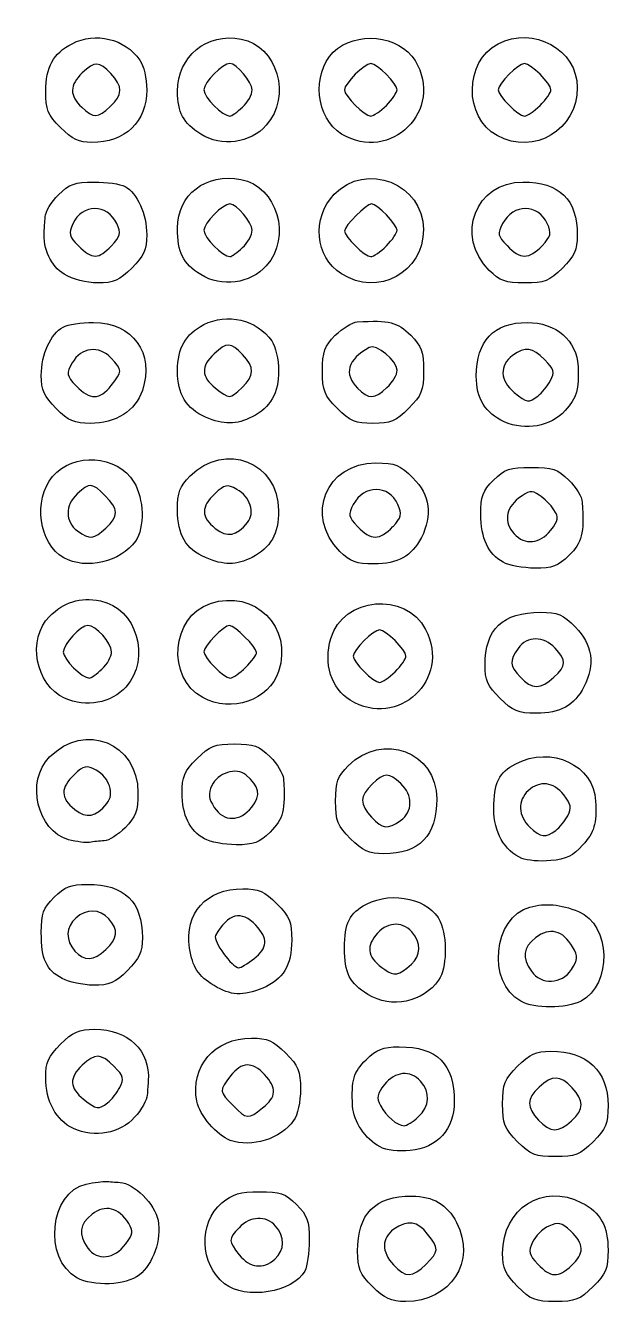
# Model space of a CAD drawing. Extents: x -1 to 2559, y 1 to 1442.
# Drawn here: x 1558 to 1736.1, y 353.3 to 740.9 of the extents above; entities that cross this region are included whole.
import ezdxf

# ---------------------------------------------------------------- set-up
doc = ezdxf.new("R2010")
doc.units = 0
doc.layers.get('0').update_dxf_attribs({"linetype": 'CONTINUOUS'})
doc.layers.add('IMAGE', color=7, linetype='CONTINUOUS')

# ---------------------------------------------------------------- blocks, each defined once
blk = doc.blocks.new('wave')
at = {"layer": 'IMAGE', "color": 7}
for points in [[(680.81, -893.72), (680.81, -893.72)], [(720.98, -893.9), (720.98, -893.9)], [(764.62, -893.34), (764.62, -893.34)], [(811.29, -893.34), (811.29, -893.34)], [(665.76, -900.08), (665.76, -900.08)], [(708.31, -902.09), (708.31, -902.09)], [(751.03, -902.05), (751.03, -902.05)], [(798.25, -902.53), (798.25, -902.53)], [(720.98, -936.56), (720.98, -936.56)], [(764.62, -936.01), (764.62, -936.01)], [(666.86, -944.61), (666.86, -944.61)], [(708.31, -944.76), (708.31, -944.76)], [(750.97, -944.51), (750.97, -944.51)], [(795.86, -943.45), (795.86, -943.45)], [(720.81, -979.05), (720.81, -979.05)], [(764.81, -979.05), (764.81, -979.05)], [(810.68, -981.57), (810.68, -981.57)], [(664.43, -985.42), (664.43, -985.42)], [(749.76, -985.42), (749.76, -985.42)], [(800.4, -989.44), (800.4, -989.44)], [(722.49, -1020.04), (722.49, -1020.04)], [(814.49, -1022.41), (814.49, -1022.41)], [(666.71, -1030.76), (666.71, -1030.76)], [(750.53, -1028.79), (750.53, -1028.79)], [(800.04, -1032.09), (800.04, -1032.09)], [(678.31, -1064.56), (678.31, -1064.56)], [(721.96, -1064.01), (721.96, -1064.01)], [(767.29, -1065.34), (767.29, -1065.34)], [(666.98, -1073.4), (666.98, -1073.4)], [(708.91, -1073.2), (708.91, -1073.2)], [(799.1, -1073.42), (799.1, -1073.42)], [(753.64, -1074.01), (753.64, -1074.01)], [(679.82, -1105.37), (679.82, -1105.37)], [(723.77, -1106.47), (723.77, -1106.47)], [(816.01, -1113.57), (816.01, -1113.57)], [(668.18, -1116.36), (668.18, -1116.36)], [(709.38, -1116.09), (709.38, -1116.09)], [(753.76, -1116.08), (753.76, -1116.08)], [(805.75, -1122.05), (805.75, -1122.05)], [(679.48, -1149.72), (679.48, -1149.72)], [(724.38, -1152.52), (724.38, -1152.52)], [(772.23, -1154.21), (772.23, -1154.21)], [(666.26, -1158.54), (666.26, -1158.54)], [(820.79, -1155.8), (820.79, -1155.8)], [(712.31, -1160.68), (712.31, -1160.68)], [(758.98, -1163.35), (758.98, -1163.35)], [(680.01, -1196.24), (680.01, -1196.24)], [(727.05, -1197.85), (727.05, -1197.85)], [(774.31, -1200.56), (774.31, -1200.56)], [(669.65, -1204.07), (669.65, -1204.07)], [(820.81, -1201.72), (820.81, -1201.72)], [(717.23, -1207.68), (717.23, -1207.68)], [(804.43, -1208.08), (804.43, -1208.08)], [(762.69, -1209.67), (762.69, -1209.67)], [(685.56, -1239.13), (685.56, -1239.13)], [(820.81, -1245.72), (820.81, -1245.72)], [(670.71, -1249.42), (670.71, -1249.42)], [(715.51, -1251.26), (715.51, -1251.26)], [(760.43, -1252.08), (760.43, -1252.08)], [(804.43, -1252.08), (804.43, -1252.08)]]:
    blk.add_lwpolyline(points, close=True, dxfattribs=at)
for points in [[(681.22, -935.96), (681.22, -935.96)], [(811.88, -935.96), (811.88, -935.96)], [(681.13, -978.44), (681.13, -978.44)], [(709.73, -988.03), (709.73, -988.03)], [(679.48, -1021.72), (679.48, -1021.72)], [(766.55, -1021.29), (766.55, -1021.3)], [(709.73, -1030.7), (709.73, -1030.7)], [(815.48, -1067.05), (815.48, -1067.05)], [(768.93, -1110.54), (768.93, -1110.54)], [(805.38, -1165.42), (805.38, -1165.42)], [(730.79, -1243.74), (730.79, -1243.74)], [(776.62, -1245.34), (776.62, -1245.34)]]:
    blk.add_lwpolyline(points, dxfattribs=at)
for points in [[(669.24, -874.61), (676.32, -870.95), (685.29, -873.11), (689.82, -879.57)], [(701.23, -889.04), (701.25, -878.48), (710.1, -871.23), (720.57, -873.2)], [(748.5, -877.22), (755.13, -870.59), (768.58, -871.96), (773.33, -879.75)], [(798.52, -874.64), (809.24, -869.09), (822.56, -876.46), (822.56, -887.93)], [(661.23, -889.05), (661.23, -881.7), (663.53, -877.57), (669.24, -874.61)], [(720.57, -873.2), (731.46, -875.24), (735.96, -890.69), (728.19, -899.39)], [(798.25, -902.53), (788.07, -897.01), (788.23, -879.96), (798.52, -874.64)], [(689.82, -879.57), (690.96, -881.21), (691.9, -885.27), (691.9, -888.62)], [(751.03, -902.05), (743.24, -897.3), (741.87, -883.85), (748.5, -877.22)], [(672.32, -883.51), (668.45, -887.15), (668.4, -890.4), (672.15, -893.9)], [(681, -883.7), (677.41, -879.88), (676.21, -879.86), (672.32, -883.51)], [(717.16, -880.62), (714.94, -880.62), (709.23, -886.38), (709.23, -888.62)], [(723.9, -888.62), (723.9, -886.22), (719.17, -880.62), (717.16, -880.62)], [(773.33, -879.75), (782.4, -894.64), (765.92, -911.12), (751.03, -902.05)], [(759.9, -880.62), (758.01, -880.62), (751.9, -886.73), (751.9, -888.62)], [(767.9, -888.62), (767.9, -886.73), (761.78, -880.62), (759.9, -880.62)], [(806.56, -880.62), (804.68, -880.62), (798.56, -886.73), (798.56, -888.62)], [(814.56, -888.62), (814.56, -886.73), (808.45, -880.62), (806.56, -880.62)], [(680.81, -893.72), (684.66, -890.1), (684.7, -887.65), (681, -883.7)], [(665.76, -900.08), (661.85, -896.17), (661.23, -894.66), (661.23, -889.05)], [(691.9, -888.62), (691.9, -898.4), (685.39, -904.62), (675.16, -904.62)], [(708.31, -902.09), (702.99, -898.75), (701.23, -895.5), (701.23, -889.04)], [(709.23, -888.62), (709.23, -890.85), (714.94, -896.62), (717.16, -896.62)], [(720.98, -893.9), (722.58, -892.4), (723.9, -890.03), (723.9, -888.62)], [(751.9, -888.62), (751.9, -890.5), (758.01, -896.62), (759.9, -896.62)], [(764.62, -893.34), (766.42, -891.54), (767.9, -889.42), (767.9, -888.62)], [(822.56, -887.93), (822.56, -900.76), (809.47, -908.62), (798.25, -902.53)], [(798.56, -888.62), (798.56, -890.5), (804.68, -896.62), (806.56, -896.62)], [(811.29, -893.34), (813.09, -891.54), (814.56, -889.42), (814.56, -888.62)], [(672.15, -893.9), (675.83, -897.33), (676.99, -897.3), (680.81, -893.72)], [(717.16, -896.62), (717.65, -896.62), (719.37, -895.39), (720.98, -893.9)], [(759.9, -896.62), (760.7, -896.62), (762.82, -895.14), (764.62, -893.34)], [(806.56, -896.62), (807.36, -896.62), (809.49, -895.14), (811.29, -893.34)], [(675.16, -904.62), (671.41, -904.62), (669.26, -903.58), (665.76, -900.08)], [(728.19, -899.39), (723.29, -904.87), (714.61, -906.05), (708.31, -902.09)], [(748.82, -920.35), (758.46, -910.29), (775.88, -917.15), (775.89, -931.02)], [(701.23, -930.6), (701.23, -920.42), (709.82, -913.85), (720.49, -915.85)], [(665.13, -920.51), (668.42, -917.22), (670.08, -916.62), (675.88, -916.62)], [(675.88, -916.62), (679.65, -916.62), (683.89, -917.23), (685.3, -917.99)], [(685.3, -917.99), (689.04, -919.99), (691.9, -926.35), (691.9, -932.68)], [(720.49, -915.85), (731.46, -917.91), (735.99, -933.33), (728.19, -942.06)], [(795.86, -943.45), (785.39, -932.99), (791.62, -916.62), (806.07, -916.62)], [(806.07, -916.62), (817.21, -916.62), (822.56, -921.87), (822.56, -932.81)], [(661.06, -927.18), (661.16, -925.66), (662.98, -922.66), (665.13, -920.51)], [(750.97, -944.51), (742.97, -939.38), (741.91, -927.56), (748.82, -920.35)], [(682.79, -929.26), (680, -923.13), (672.26, -923.16), (669.46, -929.31)], [(717.16, -923.28), (714.94, -923.28), (709.23, -929.05), (709.23, -931.28)], [(723.9, -931.28), (723.9, -928.89), (719.17, -923.28), (717.16, -923.28)], [(760.14, -923.28), (758.56, -923.28), (751.9, -929.95), (751.9, -931.52)], [(767.9, -931.28), (767.9, -929.53), (761.84, -923.28), (760.14, -923.28)], [(813.46, -929.26), (810.68, -923.16), (803.17, -923.16), (799.91, -929.25)], [(660.78, -931.62), (660.84, -930.7), (660.97, -928.7), (661.06, -927.18)], [(669.46, -929.31), (668.09, -932.31), (668.31, -933.15), (671.17, -936.01)], [(681.22, -935.96), (683.91, -933.09), (684.13, -932.18), (682.79, -929.26)], [(799.91, -929.25), (798.28, -932.29), (798.41, -932.95), (801.23, -935.95)], [(811.88, -935.96), (814.58, -933.09), (814.79, -932.18), (813.46, -929.26)], [(666.86, -944.61), (662.81, -942.14), (660.4, -936.98), (660.78, -931.62)], [(691.9, -932.68), (691.9, -937.2), (691.06, -939.05), (687.36, -942.75)], [(708.31, -944.76), (702.79, -941.29), (701.23, -938.17), (701.23, -930.6)], [(709.23, -931.28), (709.23, -933.52), (714.94, -939.28), (717.16, -939.28)], [(720.98, -936.56), (722.58, -935.07), (723.9, -932.69), (723.9, -931.28)], [(775.89, -931.02), (775.91, -944.12), (762.06, -951.62), (750.97, -944.51)], [(751.9, -931.52), (751.9, -933.23), (758.14, -939.28), (759.9, -939.28)], [(764.62, -936.01), (766.42, -934.21), (767.9, -932.08), (767.9, -931.28)], [(822.56, -932.81), (822.56, -937.18), (821.69, -939.09), (818.03, -942.75)], [(671.17, -936.01), (675.3, -940.14), (677.31, -940.13), (681.22, -935.96)], [(717.16, -939.28), (717.65, -939.28), (719.37, -938.06), (720.98, -936.56)], [(759.9, -939.28), (760.7, -939.28), (762.82, -937.81), (764.62, -936.01)], [(801.23, -935.95), (805.18, -940.15), (807.94, -940.16), (811.88, -935.96)], [(677.03, -947.28), (673.59, -947.28), (669.45, -946.19), (666.86, -944.61)], [(687.36, -942.75), (683.59, -946.52), (681.85, -947.28), (677.03, -947.28)], [(728.19, -942.06), (723.29, -947.53), (714.61, -948.72), (708.31, -944.76)], [(806.59, -947.28), (800.77, -947.28), (799.09, -946.68), (795.86, -943.45)], [(818.03, -942.75), (814.04, -946.74), (812.67, -947.28), (806.59, -947.28)], [(709.24, -959.94), (716.32, -956.28), (725.29, -958.44), (729.82, -964.9)], [(659.9, -975.35), (659.9, -969.01), (662.75, -962.66), (666.49, -960.66)], [(666.49, -960.66), (667.9, -959.9), (672.05, -959.28), (675.71, -959.28)], [(675.71, -959.28), (687.65, -959.28), (694.32, -968.57), (690.56, -979.97)], [(701.23, -973.95), (701.23, -967.06), (703.65, -962.84), (709.24, -959.94)], [(749.13, -963.18), (751.27, -961.04), (754.27, -959.21), (755.79, -959.12)], [(755.79, -959.12), (765.57, -958.53), (767.94, -959.13), (772, -963.18)], [(791.9, -975.59), (791.9, -964.92), (797.24, -959.28), (807.36, -959.28)], [(807.36, -959.28), (816.13, -959.28), (822.43, -964.73), (822.79, -972.62)], [(729.82, -964.9), (730.96, -966.54), (731.9, -970.6), (731.9, -973.95)], [(745.23, -973.98), (745.23, -968.13), (745.82, -966.48), (749.13, -963.18)], [(772, -963.18), (775.3, -966.48), (775.9, -968.13), (775.9, -973.98)], [(681.11, -970.12), (677.38, -966.13), (671.97, -966.78), (669.3, -971.54)], [(721, -969.04), (717.41, -965.21), (716.21, -965.19), (712.32, -968.85)], [(759.41, -966.84), (752.83, -970.54), (751.58, -974.97), (755.9, -979.28)], [(767.9, -973.81), (767.9, -970.94), (761.48, -965.67), (759.41, -966.84)], [(812.68, -970.61), (808.81, -966.74), (806.94, -966.5), (802.86, -969.36)], [(669.3, -971.54), (667.42, -974.91), (667.5, -975.36), (670.5, -978.54)], [(681.13, -978.44), (684.55, -974.09), (684.55, -973.82), (681.11, -970.12)], [(712.32, -968.85), (708.28, -972.64), (708.41, -975.78), (712.74, -979.19)], [(720.81, -979.05), (724.66, -975.44), (724.7, -972.98), (721, -969.04)], [(802.86, -969.36), (798.84, -972.17), (799.09, -977.12), (803.41, -980.52)], [(814.4, -976.94), (815.79, -974.33), (815.56, -973.49), (812.68, -970.61)], [(822.79, -972.62), (823.11, -979.72), (822.44, -982.05), (818.9, -986.01)], [(664.43, -985.42), (660.73, -981.72), (659.9, -979.86), (659.9, -975.35)], [(709.73, -988.03), (703.9, -985.49), (701.23, -981.08), (701.23, -973.95)], [(731.9, -973.95), (731.9, -980.84), (729.48, -985.06), (723.88, -987.96)], [(749.76, -985.42), (745.78, -981.43), (745.23, -980.05), (745.23, -973.98)], [(764.81, -979.05), (766.51, -977.46), (767.9, -975.1), (767.9, -973.81)], [(775.9, -973.98), (775.9, -980.05), (775.35, -981.43), (771.36, -985.42)], [(800.4, -989.44), (794.63, -986.83), (791.9, -982.37), (791.9, -975.59)], [(670.5, -978.54), (674.58, -982.89), (677.66, -982.86), (681.13, -978.44)], [(690.56, -979.97), (688.52, -986.13), (682.5, -989.94), (674.76, -989.94)], [(712.74, -979.19), (717.08, -982.59), (717.04, -982.59), (720.81, -979.05)], [(755.9, -979.28), (759.3, -982.68), (760.99, -982.64), (764.81, -979.05)], [(810.68, -981.57), (811.84, -980.68), (813.52, -978.6), (814.4, -976.94)], [(803.41, -980.52), (807.46, -983.71), (807.83, -983.76), (810.68, -981.57)], [(674.76, -989.94), (669.94, -989.94), (668.2, -989.18), (664.43, -985.42)], [(723.88, -987.96), (719.17, -990.39), (715.2, -990.41), (709.73, -988.03)], [(760.56, -989.95), (755.21, -989.95), (753.63, -989.29), (749.76, -985.42)], [(771.36, -985.42), (767.49, -989.29), (765.91, -989.95), (760.56, -989.95)], [(818.9, -986.01), (814.53, -990.9), (806.81, -992.33), (800.4, -989.44)], [(705.06, -1005.91), (715.66, -995.32), (731.9, -1001.68), (731.9, -1016.42)], [(663.31, -1006.1), (669.65, -998.56), (682.93, -999.45), (687.99, -1007.75)], [(750.53, -1028.79), (739.75, -1018.01), (746.29, -1001.95), (761.47, -1001.95)], [(761.47, -1001.95), (767.3, -1001.95), (768.74, -1002.53), (772.7, -1006.48)], [(797.13, -1007.18), (800.52, -1003.79), (802.01, -1003.28), (808.56, -1003.28)], [(808.56, -1003.28), (815.12, -1003.28), (816.61, -1003.79), (820, -1007.18)], [(666.71, -1030.76), (659.2, -1026.59), (657.35, -1013.18), (663.31, -1006.1)], [(701.23, -1016.22), (701.23, -1010.87), (701.89, -1009.08), (705.06, -1005.91)], [(772.7, -1006.48), (777.83, -1011.62), (778.71, -1017.89), (775.24, -1024.6)], [(793.28, -1017.51), (793.24, -1012.14), (793.88, -1010.43), (797.13, -1007.18)], [(820, -1007.18), (822.14, -1009.32), (823.97, -1012.32), (824.06, -1013.85)], [(670.81, -1011.33), (667.05, -1014.84), (667.07, -1019.89), (670.86, -1022.54)], [(679.29, -1011.89), (675.32, -1007.92), (674.54, -1007.87), (670.81, -1011.33)], [(687.99, -1007.75), (691.09, -1012.83), (691.33, -1021.6), (688.48, -1025.66)], [(712.56, -1011.29), (708.3, -1015.29), (708.34, -1018.39), (712.71, -1021.82)], [(719.26, -1009.97), (716.22, -1008.34), (715.56, -1008.46), (712.56, -1011.29)], [(722.49, -1020.04), (724.88, -1017.16), (723.26, -1012.11), (719.26, -1009.97)], [(768.13, -1014.59), (765.35, -1008.5), (757.84, -1008.49), (754.58, -1014.58)], [(811.01, -1011.69), (808.67, -1010.14), (807.85, -1010.27), (804.77, -1012.69)], [(679.48, -1021.72), (683.4, -1018.03), (683.36, -1015.96), (679.29, -1011.89)], [(754.58, -1014.58), (752.95, -1017.63), (753.08, -1018.28), (755.9, -1021.28)], [(766.55, -1021.3), (769.24, -1018.43), (769.46, -1017.51), (768.13, -1014.59)], [(804.77, -1012.69), (800.73, -1015.87), (800.22, -1019.96), (803.44, -1023.51)], [(815.49, -1016.17), (814.51, -1014.69), (812.49, -1012.67), (811.01, -1011.69)], [(824.06, -1013.85), (824.65, -1023.62), (824.06, -1025.99), (820, -1030.05)], [(709.73, -1030.7), (703.78, -1028.11), (701.23, -1023.77), (701.23, -1016.22)], [(731.9, -1016.42), (731.9, -1023.52), (729.54, -1027.7), (723.88, -1030.62)], [(800.04, -1032.09), (795.49, -1029.57), (793.33, -1024.91), (793.28, -1017.51)], [(814.49, -1022.41), (816.91, -1019.33), (817.04, -1018.51), (815.49, -1016.17)], [(670.86, -1022.54), (674.75, -1025.27), (675.8, -1025.17), (679.48, -1021.72)], [(712.71, -1021.82), (716.36, -1024.7), (719.03, -1024.21), (722.49, -1020.04)], [(755.9, -1021.28), (759.85, -1025.49), (762.61, -1025.49), (766.55, -1021.29)], [(803.44, -1023.51), (806.59, -1027), (811.24, -1026.53), (814.49, -1022.41)], [(688.48, -1025.66), (684.02, -1032.02), (673.46, -1034.5), (666.71, -1030.76)], [(775.24, -1024.6), (772.28, -1030.31), (768.14, -1032.62), (760.83, -1032.62)], [(723.88, -1030.62), (719.17, -1033.06), (715.2, -1033.08), (709.73, -1030.7)], [(760.83, -1032.62), (755.48, -1032.62), (753.69, -1031.95), (750.53, -1028.79)], [(820, -1030.05), (816.75, -1033.3), (815.04, -1033.94), (809.67, -1033.9)], [(809.67, -1033.9), (806.13, -1033.88), (801.8, -1033.06), (800.04, -1032.09)], [(711.21, -1044.62), (724.69, -1040.17), (736.35, -1051.8), (731.9, -1065.27)], [(747.76, -1055.22), (751.55, -1042.57), (770.47, -1040.83), (776.54, -1052.57)], [(662.39, -1048.58), (666.9, -1044.08), (671.51, -1042.66), (677.82, -1043.85)], [(677.82, -1043.85), (688.76, -1045.9), (693.32, -1061.32), (685.56, -1070.01)], [(708.91, -1073.2), (697.78, -1067.16), (699.28, -1048.56), (711.21, -1044.62)], [(666.98, -1073.4), (658.11, -1069.4), (655.53, -1055.45), (662.39, -1048.58)], [(794.56, -1063.35), (794.56, -1052.42), (799.95, -1047.28), (811.43, -1047.28)], [(811.43, -1047.28), (816.55, -1047.28), (818.2, -1047.99), (822.03, -1051.82)], [(674.06, -1051.28), (671.8, -1051.28), (666.56, -1056.96), (666.56, -1059.42)], [(681.23, -1059.28), (681.23, -1056.64), (676.43, -1051.28), (674.06, -1051.28)], [(716.99, -1051.28), (715.28, -1051.28), (709.23, -1057.53), (709.23, -1059.28)], [(725.23, -1059.52), (725.23, -1057.95), (718.56, -1051.28), (716.99, -1051.28)], [(776.54, -1052.57), (784.36, -1067.7), (768.16, -1082.86), (753.64, -1074.01)], [(762.56, -1052.62), (760.68, -1052.62), (754.56, -1058.73), (754.56, -1060.62)], [(770.56, -1060.62), (770.56, -1058.73), (764.45, -1052.62), (762.56, -1052.62)], [(822.03, -1051.82), (827.16, -1056.95), (828.04, -1063.22), (824.57, -1069.93)], [(753.64, -1074.01), (747.89, -1070.51), (745.48, -1062.81), (747.76, -1055.22)], [(815.84, -1058.2), (812.34, -1054.44), (807.29, -1054.46), (804.64, -1058.25)], [(666.56, -1059.42), (666.56, -1061.55), (672.34, -1067.28), (674.49, -1067.28)], [(678.31, -1064.56), (679.92, -1063.07), (681.23, -1060.69), (681.23, -1059.28)], [(709.23, -1059.28), (709.23, -1061.17), (715.34, -1067.28), (717.23, -1067.28)], [(721.96, -1064.01), (723.76, -1062.21), (725.23, -1060.19), (725.23, -1059.52)], [(754.56, -1060.62), (754.56, -1062.5), (760.68, -1068.62), (762.56, -1068.62)], [(767.29, -1065.34), (769.09, -1063.54), (770.56, -1061.42), (770.56, -1060.62)], [(804.64, -1058.25), (801.92, -1062.13), (802.02, -1063.53), (805.28, -1067.03)], [(815.48, -1067.05), (819.27, -1063.49), (819.33, -1061.94), (815.84, -1058.2)], [(674.49, -1067.28), (674.99, -1067.28), (676.71, -1066.06), (678.31, -1064.56)], [(731.9, -1065.27), (729.02, -1073.99), (717.62, -1077.92), (708.91, -1073.2)], [(717.23, -1067.28), (718.03, -1067.28), (720.16, -1065.81), (721.96, -1064.01)], [(762.56, -1068.62), (763.36, -1068.62), (765.49, -1067.14), (767.29, -1065.34)], [(799.1, -1073.42), (795.4, -1069.72), (794.56, -1067.86), (794.56, -1063.35)], [(805.28, -1067.03), (808.72, -1070.72), (811.57, -1070.72), (815.48, -1067.05)], [(685.56, -1070.01), (681.17, -1074.93), (673.48, -1076.33), (666.98, -1073.4)], [(810.13, -1077.95), (804.52, -1077.95), (803.01, -1077.33), (799.1, -1073.42)], [(824.57, -1069.93), (821.61, -1075.65), (817.48, -1077.95), (810.13, -1077.95)], [(662.39, -1091.25), (673.16, -1080.48), (689.23, -1087.01), (689.23, -1102.15)], [(753.06, -1093.91), (763.47, -1083.5), (779.9, -1089.67), (779.9, -1103.99)], [(707.1, -1091.82), (711.08, -1087.83), (712.46, -1087.28), (718.53, -1087.28)], [(718.53, -1087.28), (724.38, -1087.28), (726.03, -1087.88), (729.33, -1091.18)], [(803.87, -1093.3), (814.7, -1087.7), (827.62, -1093.73), (828.12, -1104.62)], [(668.18, -1116.36), (658.63, -1113.79), (655.11, -1098.53), (662.39, -1091.25)], [(702.61, -1102.15), (702.57, -1097.3), (703.3, -1095.61), (707.1, -1091.82)], [(729.33, -1091.18), (731.48, -1093.32), (733.3, -1096.32), (733.4, -1097.85)], [(669.89, -1096.62), (665.63, -1100.62), (665.68, -1103.72), (670.04, -1107.16)], [(676.59, -1095.3), (673.55, -1093.67), (672.9, -1093.8), (669.89, -1096.62)], [(679.82, -1105.37), (682.21, -1102.49), (680.6, -1097.44), (676.59, -1095.3)], [(721.99, -1096.69), (719.07, -1094.27), (713.43, -1096.04), (711.66, -1099.93)], [(749.23, -1104.65), (749.23, -1098.82), (749.83, -1097.15), (753.06, -1093.91)], [(768.98, -1099.33), (765.3, -1095.9), (764.13, -1095.93), (760.32, -1099.51)], [(797.23, -1107.02), (797.23, -1099.07), (798.74, -1095.95), (803.87, -1093.3)], [(711.66, -1099.93), (710.49, -1102.51), (710.64, -1103.86), (712.4, -1106.56)], [(723.77, -1106.47), (726.64, -1102.82), (726.16, -1100.15), (721.99, -1096.69)], [(733.4, -1097.85), (733.99, -1107.62), (733.4, -1109.99), (729.33, -1114.05)], [(760.32, -1099.51), (756.47, -1103.13), (756.42, -1105.59), (760.13, -1109.53)], [(768.93, -1110.54), (772.72, -1107.89), (772.74, -1102.84), (768.98, -1099.33)], [(818.44, -1102.76), (815.31, -1098.78), (811.2, -1098.29), (807.67, -1101.49)], [(689.23, -1102.15), (689.23, -1107.74), (688.6, -1109.45), (685.33, -1112.72)], [(709.38, -1116.09), (704.94, -1113.63), (702.67, -1108.95), (702.61, -1102.15)], [(779.9, -1103.99), (779.9, -1115.22), (774.68, -1120.62), (763.83, -1120.62)], [(807.67, -1101.49), (804.38, -1104.46), (804.59, -1109.25), (808.15, -1112.56)], [(819.65, -1109.09), (820.9, -1106.74), (820.68, -1105.61), (818.44, -1102.76)], [(670.04, -1107.16), (673.69, -1110.03), (676.36, -1109.54), (679.82, -1105.37)], [(712.4, -1106.56), (715.32, -1111.02), (720.23, -1110.98), (723.77, -1106.47)], [(753.76, -1116.08), (749.78, -1112.09), (749.23, -1110.72), (749.23, -1104.65)], [(805.75, -1122.05), (800.45, -1119.77), (797.23, -1114.09), (797.23, -1107.02)], [(828.12, -1104.62), (828.45, -1111.73), (827.77, -1114.05), (824.19, -1118.06)], [(760.13, -1109.53), (763.54, -1113.17), (764.95, -1113.33), (768.93, -1110.54)], [(816.01, -1113.57), (817.18, -1112.68), (818.81, -1110.66), (819.65, -1109.09)], [(685.33, -1112.72), (683.19, -1114.86), (680.34, -1116.66), (679, -1116.72)], [(729.33, -1114.05), (726.08, -1117.3), (724.37, -1117.94), (719, -1117.9)], [(808.15, -1112.56), (811.48, -1115.67), (813.02, -1115.87), (816.01, -1113.57)], [(674.56, -1117.18), (673.46, -1117.37), (670.59, -1117.01), (668.18, -1116.36)], [(679, -1116.72), (677.66, -1116.77), (675.66, -1116.98), (674.56, -1117.18)], [(719, -1117.9), (715.46, -1117.88), (711.13, -1117.06), (709.38, -1116.09)], [(763.83, -1120.62), (759.31, -1120.62), (757.46, -1119.78), (753.76, -1116.08)], [(824.19, -1118.06), (821.31, -1121.27), (819.13, -1122.33), (814.52, -1122.73)], [(814.52, -1122.73), (811.24, -1123.02), (807.3, -1122.71), (805.75, -1122.05)], [(663.79, -1133.85), (666.98, -1130.66), (668.82, -1129.95), (673.86, -1129.95)], [(673.86, -1129.95), (685.21, -1129.95), (690.56, -1135.14), (690.56, -1146.15)], [(704.9, -1149.28), (703.33, -1138.66), (709.93, -1131.3), (721.03, -1131.29)], [(721.03, -1131.29), (725.85, -1131.29), (727.59, -1132.05), (731.36, -1135.82)], [(659.9, -1144.6), (659.9, -1138.8), (660.5, -1137.14), (663.79, -1133.85)], [(758.54, -1135.96), (766.6, -1131.79), (777.87, -1134.44), (780.97, -1141.25)], [(680.36, -1140.39), (677.61, -1137.36), (673.53, -1137.26), (670.33, -1140.16)], [(725, -1142.37), (720.59, -1137.68), (716.6, -1138.7), (712.76, -1145.5)], [(731.36, -1135.82), (735.28, -1139.73), (735.9, -1141.23), (735.9, -1146.85)], [(751.9, -1149.28), (751.9, -1141.73), (753.46, -1138.59), (758.54, -1135.96)], [(805.38, -1165.42), (795.04, -1159.69), (796.99, -1139.89), (808.18, -1136.86)], [(808.18, -1136.86), (813.03, -1135.55), (817.34, -1135.93), (822.96, -1138.17)], [(822.96, -1138.17), (832.73, -1142.07), (833.23, -1160.45), (823.7, -1165.38)], [(670.33, -1140.16), (667.3, -1142.9), (667.21, -1146.98), (670.1, -1150.18)], [(679.48, -1149.72), (683.13, -1146.29), (683.37, -1143.72), (680.36, -1140.39)], [(724.38, -1152.52), (728.66, -1149.16), (728.82, -1146.44), (725, -1142.37)], [(772.36, -1144.39), (769.22, -1140.92), (764.55, -1141.36), (761.36, -1145.43)], [(780.97, -1141.25), (783.21, -1146.16), (782.95, -1155.47), (780.48, -1158.99)], [(821.15, -1148.94), (818.3, -1143.93), (814.11, -1142.87), (809.98, -1146.12)], [(666.26, -1158.54), (661.34, -1155.87), (659.9, -1152.71), (659.9, -1144.6)], [(690.56, -1146.15), (690.56, -1150.51), (689.69, -1152.42), (686.03, -1156.08)], [(712.76, -1145.5), (711.89, -1147.04), (717.85, -1155.28), (719.84, -1155.28)], [(735.9, -1146.85), (735.9, -1154.56), (733.32, -1158.82), (727.1, -1161.42)], [(761.36, -1145.43), (758.3, -1149.31), (759.09, -1152.3), (764.12, -1155.83)], [(772.23, -1154.21), (775.17, -1151.68), (775.22, -1147.55), (772.36, -1144.39)], [(809.98, -1146.12), (806.06, -1149.2), (805.68, -1152.1), (808.64, -1156.32)], [(670.1, -1150.18), (673.01, -1153.39), (675.71, -1153.26), (679.48, -1149.72)], [(712.31, -1160.68), (707.51, -1157.75), (705.76, -1155.06), (704.9, -1149.28)], [(758.98, -1163.35), (753.48, -1159.99), (751.9, -1156.86), (751.9, -1149.28)], [(820.79, -1155.8), (822.81, -1152.7), (822.86, -1151.93), (821.15, -1148.94)], [(719.84, -1155.28), (720.4, -1155.28), (722.45, -1154.04), (724.38, -1152.52)], [(764.12, -1155.83), (767.08, -1157.89), (768.2, -1157.67), (772.23, -1154.21)], [(675.7, -1160.56), (672.51, -1160.53), (668.26, -1159.62), (666.26, -1158.54)], [(686.03, -1156.08), (682.23, -1159.88), (680.55, -1160.61), (675.7, -1160.56)], [(808.64, -1156.32), (811.62, -1160.57), (817.83, -1160.3), (820.79, -1155.8)], [(727.1, -1161.42), (721.07, -1163.94), (717.36, -1163.76), (712.31, -1160.68)], [(780.48, -1158.99), (775.69, -1165.84), (766.21, -1167.76), (758.98, -1163.35)], [(823.7, -1165.38), (819.13, -1167.75), (809.61, -1167.77), (805.38, -1165.42)], [(665.76, -1178.48), (669.53, -1174.71), (671.27, -1173.95), (676.1, -1173.95)], [(676.1, -1173.95), (686.31, -1173.96), (693, -1180.41), (692.35, -1189.62)], [(707.11, -1195.8), (705.12, -1185.16), (712.49, -1176.63), (723.7, -1176.62)], [(723.7, -1176.62), (728.52, -1176.62), (730.26, -1177.38), (734.03, -1181.15)], [(661.23, -1188.55), (661.23, -1184.03), (662.06, -1182.18), (665.76, -1178.48)], [(682.01, -1185.27), (677.93, -1181.2), (676.28, -1181.13), (672.32, -1184.85)], [(734.03, -1181.15), (737.95, -1185.07), (738.56, -1186.57), (738.56, -1192.19)], [(758.46, -1183.18), (761.65, -1180), (763.49, -1179.28), (768.53, -1179.28)], [(768.53, -1179.28), (780.06, -1179.28), (785.23, -1184.45), (785.23, -1195.99)], [(804.43, -1185.15), (808.13, -1181.45), (809.98, -1180.62), (814.5, -1180.62)], [(814.5, -1180.62), (825.59, -1180.62), (831.9, -1186.57), (831.9, -1197.05)], [(672.32, -1184.85), (668.28, -1188.64), (668.41, -1191.78), (672.74, -1195.19)], [(683.73, -1191.61), (685.12, -1189), (684.89, -1188.15), (682.01, -1185.27)], [(727.66, -1187.7), (723.88, -1183.67), (720.73, -1183.8), (717.33, -1188.13)], [(754.39, -1197.28), (753.98, -1189.28), (754.63, -1187.01), (758.46, -1183.18)], [(799.9, -1196.62), (799.9, -1190.51), (800.44, -1189.14), (804.43, -1185.15)], [(669.65, -1204.07), (664.41, -1201.7), (661.23, -1195.84), (661.23, -1188.55)], [(692.35, -1189.62), (692.28, -1190.53), (692.15, -1192.47), (692.06, -1193.93)], [(717.33, -1188.13), (713.82, -1192.58), (713.85, -1192.87), (718.08, -1197.1)], [(727.05, -1197.85), (731.32, -1194.49), (731.49, -1191.77), (727.66, -1187.7)], [(775.02, -1189.72), (771.89, -1186.26), (767.22, -1186.7), (764.02, -1190.76)], [(821, -1191.7), (817.38, -1187.85), (814.93, -1187.81), (810.98, -1191.51)], [(680.01, -1196.24), (681.18, -1195.35), (682.85, -1193.26), (683.73, -1191.61)], [(738.56, -1192.19), (738.56, -1195.92), (737.68, -1199.95), (736.48, -1201.66)], [(764.02, -1190.76), (761.78, -1193.61), (761.56, -1194.74), (762.81, -1197.09)], [(774.31, -1200.56), (777.79, -1197.33), (778.06, -1193.08), (775.02, -1189.72)], [(810.98, -1191.51), (807.14, -1195.13), (807.09, -1197.59), (810.8, -1201.53)], [(820.81, -1201.72), (824.66, -1198.1), (824.7, -1195.65), (821, -1191.7)], [(672.74, -1195.19), (676.79, -1198.37), (677.16, -1198.43), (680.01, -1196.24)], [(692.06, -1193.93), (691.97, -1195.38), (690.25, -1198.42), (688.23, -1200.68)], [(717.23, -1207.68), (713.17, -1206.2), (707.91, -1200.02), (707.11, -1195.8)], [(718.08, -1197.1), (722.31, -1201.33), (722.6, -1201.36), (727.05, -1197.85)], [(762.69, -1209.67), (758.17, -1207.24), (754.64, -1201.97), (754.39, -1197.28)], [(762.81, -1197.09), (764.53, -1200.32), (767.86, -1203.18), (769.98, -1203.24)], [(785.23, -1195.99), (785.23, -1204.31), (780.1, -1209.98), (771.85, -1210.8)], [(804.43, -1208.08), (800.44, -1204.09), (799.9, -1202.72), (799.9, -1196.62)], [(831.9, -1197.05), (831.9, -1202.66), (831.28, -1204.17), (827.36, -1208.08)], [(688.23, -1200.68), (683.84, -1205.59), (676.14, -1207), (669.65, -1204.07)], [(769.98, -1203.24), (770.76, -1203.26), (772.71, -1202.06), (774.31, -1200.56)], [(736.48, -1201.66), (732.58, -1207.23), (723.66, -1210.02), (717.23, -1207.68)], [(810.8, -1201.53), (814.41, -1205.38), (816.87, -1205.42), (820.81, -1201.72)], [(815.9, -1212.62), (809.79, -1212.62), (808.42, -1212.08), (804.43, -1208.08)], [(827.36, -1208.08), (823.37, -1212.08), (822, -1212.62), (815.9, -1212.62)], [(771.85, -1210.8), (768.4, -1211.14), (764.55, -1210.67), (762.69, -1209.67)], [(673.56, -1220.96), (675.95, -1220.46), (678.65, -1220.1), (679.56, -1220.16)], [(679.56, -1220.16), (680.48, -1220.23), (682.38, -1220.36), (683.79, -1220.45)], [(683.79, -1220.45), (688.05, -1220.73), (694.4, -1227.06), (695.32, -1231.94)], [(799.9, -1242.02), (799.9, -1228.37), (812.11, -1220.52), (823.88, -1226.61)], [(670.71, -1249.42), (660.35, -1243.68), (662.39, -1223.33), (673.56, -1220.96)], [(714.71, -1226.7), (717.99, -1223.94), (720.18, -1223.28), (726.1, -1223.28)], [(726.1, -1223.28), (732.43, -1223.28), (733.97, -1223.82), (737.33, -1227.18)], [(686.43, -1232.89), (683.43, -1228.09), (679.23, -1227.04), (675.32, -1230.12)], [(715.51, -1251.26), (707.99, -1245.35), (707.58, -1232.7), (714.71, -1226.7)], [(737.33, -1227.18), (740.63, -1230.48), (741.23, -1232.13), (741.23, -1237.93)], [(755.9, -1241.35), (755.9, -1229.88), (761.07, -1224.62), (772.33, -1224.62)], [(772.33, -1224.62), (778.81, -1224.62), (783.06, -1227.12), (785.9, -1232.63)], [(823.88, -1226.61), (829.6, -1229.57), (831.9, -1233.7), (831.9, -1241.05)], [(675.32, -1230.12), (671.37, -1233.22), (671.01, -1236.09), (674.03, -1240.4)], [(695.32, -1231.94), (696.42, -1237.84), (693.89, -1245.23), (689.62, -1248.59)], [(731.02, -1233.72), (728.05, -1230.44), (723.26, -1230.65), (719.95, -1234.2)], [(777.13, -1236.13), (773.98, -1232.12), (771.11, -1231.72), (766.86, -1234.69)], [(685.56, -1239.13), (687.76, -1236.16), (687.89, -1235.24), (686.43, -1232.89)], [(719.95, -1234.2), (716.58, -1237.81), (716.59, -1238.1), (719.99, -1242.44)], [(730.79, -1243.74), (733.82, -1241), (733.92, -1236.92), (731.02, -1233.72)], [(766.86, -1234.69), (763.1, -1237.32), (763.08, -1241.57), (766.8, -1245.53)], [(785.9, -1232.63), (791.99, -1244.4), (784.15, -1256.62), (770.5, -1256.62)], [(776.62, -1245.34), (780.6, -1241.36), (780.65, -1240.59), (777.13, -1236.13)], [(813.89, -1233.71), (812.04, -1234.55), (809.83, -1236.76), (808.99, -1238.61)], [(820.58, -1235.29), (817.72, -1232.61), (816.79, -1232.39), (813.89, -1233.71)], [(820.81, -1245.72), (824.77, -1241.99), (824.71, -1239.18), (820.58, -1235.29)], [(674.03, -1240.4), (676.81, -1244.36), (682.1, -1243.78), (685.56, -1239.13)], [(741.23, -1237.93), (741.23, -1241.71), (740.61, -1245.95), (739.86, -1247.36)], [(808.99, -1238.61), (807.67, -1241.51), (807.89, -1242.43), (810.58, -1245.3)], [(719.99, -1242.44), (723.15, -1246.45), (727.25, -1246.95), (730.79, -1243.74)], [(760.43, -1252.08), (756.57, -1248.23), (755.9, -1246.62), (755.9, -1241.35)], [(804.43, -1252.08), (800.73, -1248.38), (799.9, -1246.53), (799.9, -1242.02)], [(831.9, -1241.05), (831.9, -1246.66), (831.28, -1248.17), (827.36, -1252.08)], [(739.86, -1247.36), (736.35, -1253.9), (721.83, -1256.23), (715.51, -1251.26)], [(766.8, -1245.53), (770.48, -1249.46), (772.55, -1249.42), (776.62, -1245.34)], [(810.58, -1245.3), (814.41, -1249.38), (816.81, -1249.47), (820.81, -1245.72)], [(689.62, -1248.59), (685.62, -1251.74), (675.68, -1252.18), (670.71, -1249.42)], [(770.5, -1256.62), (765.98, -1256.62), (764.13, -1255.78), (760.43, -1252.08)], [(815.9, -1256.62), (809.79, -1256.62), (808.42, -1256.08), (804.43, -1252.08)], [(827.36, -1252.08), (823.37, -1256.08), (822, -1256.62), (815.9, -1256.62)]]:
    blk.add_open_spline(points, degree=3, dxfattribs=at)

msp = doc.modelspace()

# ---------------------------------------------------------------- block references
at = {"linetype": 'Continuous'}
msp.add_blockref('wave', (902.91, 1609.95), dxfattribs=at)

doc.saveas('drawing.dxf')
